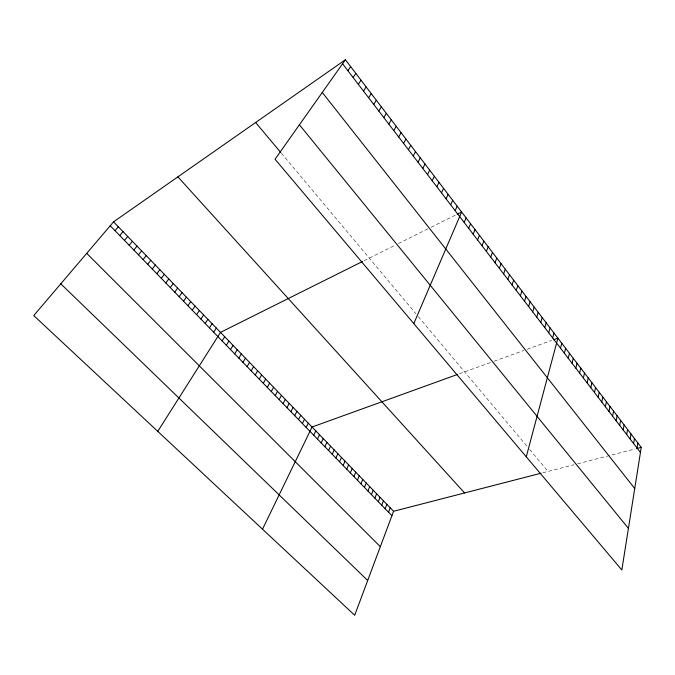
<?xml version="1.0" encoding="UTF-8"?>
<svg xmlns="http://www.w3.org/2000/svg" width="675" height="675" viewBox="0 0 675 675"><rect width="100%" height="100%" fill="white"/><g stroke="black" fill="none" stroke-linecap="round" stroke-linejoin="round"><path stroke-width="0.51" stroke-dasharray="3.38 2.53" d="M364.146 260.668L395.601 244.966M398.402 243.565L429.418 228.082M431.106 227.239L455.389 215.114M459.413 373.764L492.261 361.893M494.159 361.209L523.792 350.502M527.2 349.27L551.644 340.436M542.801 472.77L573.868 464.754M577.648 463.784L635.023 448.976M281.399 153.242L415.927 313.774M418.298 316.6L527.302 446.673M529.639 449.466L548.033 471.42"/><path stroke-width="1.01" d="M641.25 447.373L621.835 569.987L275.037 159.249L345.414 59.737L641.25 447.373L636.803 448.521M637.031 448.023L637.858 442.935M633.606 443.551L634.449 438.463M630.155 439.045L631.024 433.966M626.687 434.523L627.573 429.452M623.194 429.967L624.097 424.904M619.684 425.385L620.612 420.323M616.148 420.77L617.093 415.724M612.596 416.137L613.567 411.092M609.019 411.472L610.006 406.434M605.424 406.772L606.437 401.752M601.805 402.055L602.834 397.035M598.168 397.305L599.214 392.293M594.506 392.521L595.578 387.526M590.819 387.712L591.908 382.725M587.107 382.877L588.229 377.899M583.377 378.008L584.516 373.039M579.623 373.106L580.787 368.145M575.842 368.179L577.032 363.226M572.046 363.218L573.252 358.282M568.223 358.223L569.455 353.295M564.376 353.202L565.633 348.283M560.503 348.148L561.777 343.246M526.272 456.806L557.904 338.167L553.433 339.787M552.682 337.947L554.015 333.062M548.733 332.8L550.091 327.923M544.767 327.611L546.142 322.751M540.768 322.397L542.168 317.554M536.743 317.149L538.178 312.314M532.693 311.867L534.153 307.041M528.618 306.551L530.103 301.742M524.517 301.202L526.036 296.401M520.391 295.81L521.935 291.026M516.24 290.393L517.809 285.626M512.055 284.934L513.65 280.184M507.853 279.442L509.473 274.7M503.618 273.915L505.263 269.19M499.348 268.346L501.027 263.638M495.053 262.752L496.766 258.052M490.733 257.108L492.472 252.433M541.072 473.217L393.567 511.279L354.696 615.263L33.75 315.571L113.56 221.839L345.414 59.737M486.388 251.429L488.152 246.772M388.538 512.215L390.209 507.803M385.155 508.731L386.834 504.318M482.009 245.717L483.806 241.076M381.746 505.221L383.451 500.816M378.321 501.694L380.042 497.298M477.596 239.971L479.427 235.339M374.878 498.15L376.616 493.754M371.419 494.598L373.182 490.202M473.158 234.174L475.023 229.559M367.951 491.02L369.723 486.633M364.458 487.426L366.247 483.038M468.695 228.344L470.585 223.746M360.948 483.815L362.762 479.436M357.421 480.187L359.252 475.807M464.197 222.48L466.121 217.898M353.877 476.542L355.733 472.163M350.317 472.871L352.19 468.501M413.809 323.603L461.624 212.009L457.169 214.228M346.739 469.193L348.629 464.822M343.145 465.488L345.052 461.126M455.169 210.693L457.152 206.153M339.533 461.767L341.457 457.414M450.638 204.778L452.655 200.256M335.897 458.03L337.846 453.684M332.252 454.275L334.218 449.93M446.074 198.821L448.124 194.316M328.582 450.503L330.573 446.158M324.894 446.707L326.902 442.37M441.475 192.831L443.559 188.342M321.19 442.893L323.224 438.564M436.852 186.798L438.969 182.326M317.469 439.062L319.52 434.734M313.723 435.206L315.799 430.886M432.194 180.714L434.346 176.268M262.516 529.192L312.052 427.022L457.684 374.389M306.18 427.444L308.298 423.132M427.511 174.597L429.697 170.176M302.383 423.537L304.518 419.226M298.561 419.605L300.721 415.302M422.786 168.438L425.014 164.033M294.722 415.648L296.907 411.362M290.866 411.683L293.068 407.396M418.036 162.236L420.289 157.849M286.985 407.683L289.212 403.405M283.087 403.675L285.339 399.398M413.252 155.993L415.538 151.622M279.172 399.642L281.441 395.373M408.426 149.698L410.754 145.361M275.231 395.584L277.526 391.323M271.274 391.508L273.586 387.256M403.574 143.37L405.937 139.05M267.292 387.416L269.629 383.164M263.292 383.299L265.655 379.055M398.689 136.991L401.093 132.688M259.267 379.156L261.655 374.92M255.226 374.996L257.639 370.769M393.77 130.562L396.208 126.293M251.168 370.811L253.597 366.593M247.075 366.609L249.539 362.391M388.808 124.099L391.289 119.846M242.975 362.382L245.455 358.172M383.813 117.585L386.336 113.358M238.84 358.13L241.346 353.928M234.689 353.852L237.22 349.667M378.793 111.021L381.35 106.819M230.521 349.557L233.078 345.381M226.319 345.246L228.901 341.069M373.731 104.414L376.321 100.237M222.1 340.9L224.707 336.732M368.626 97.757L371.267 93.606M157.764 431.376L220.497 332.378L362.458 261.512M213.654 332.201L216.312 328.05M209.419 327.848L212.11 323.705M363.496 91.058L366.171 86.932M205.166 323.468L207.875 319.334M358.315 84.308L361.032 80.207M200.888 319.064L203.631 314.938M196.585 314.634L199.353 310.525M353.109 77.507L355.868 73.432M192.265 310.188L195.058 306.079M187.912 305.707L190.738 301.615M347.861 70.656L350.663 66.614M183.541 301.21L186.393 297.127M179.145 296.688L182.022 292.613M174.732 292.14L177.635 288.073M170.286 287.567L173.222 283.508M165.822 282.968L168.784 278.918M161.325 278.345L164.32 274.312M156.811 273.696L159.832 269.671M152.272 269.021L155.318 265.005M147.698 264.313L150.778 260.314M143.108 259.588L146.222 255.597M138.493 254.838L141.632 250.855M133.844 250.054L137.017 246.088M129.178 245.253L132.376 241.296M124.478 240.418L127.71 236.469M119.762 235.558L123.019 231.618M115.012 230.664L118.302 226.741M60.784 283.821L367.698 580.483M86.721 253.353L380.329 546.683M110.227 225.745L391.913 515.692M113.56 221.839L393.567 511.279M177.888 176.867L464.586 492.952M255.648 122.504L280.783 152.508M299.405 124.799L628.425 528.39M322.27 92.467L634.736 488.531M342.571 63.762L640.44 452.478"/></g></svg>
